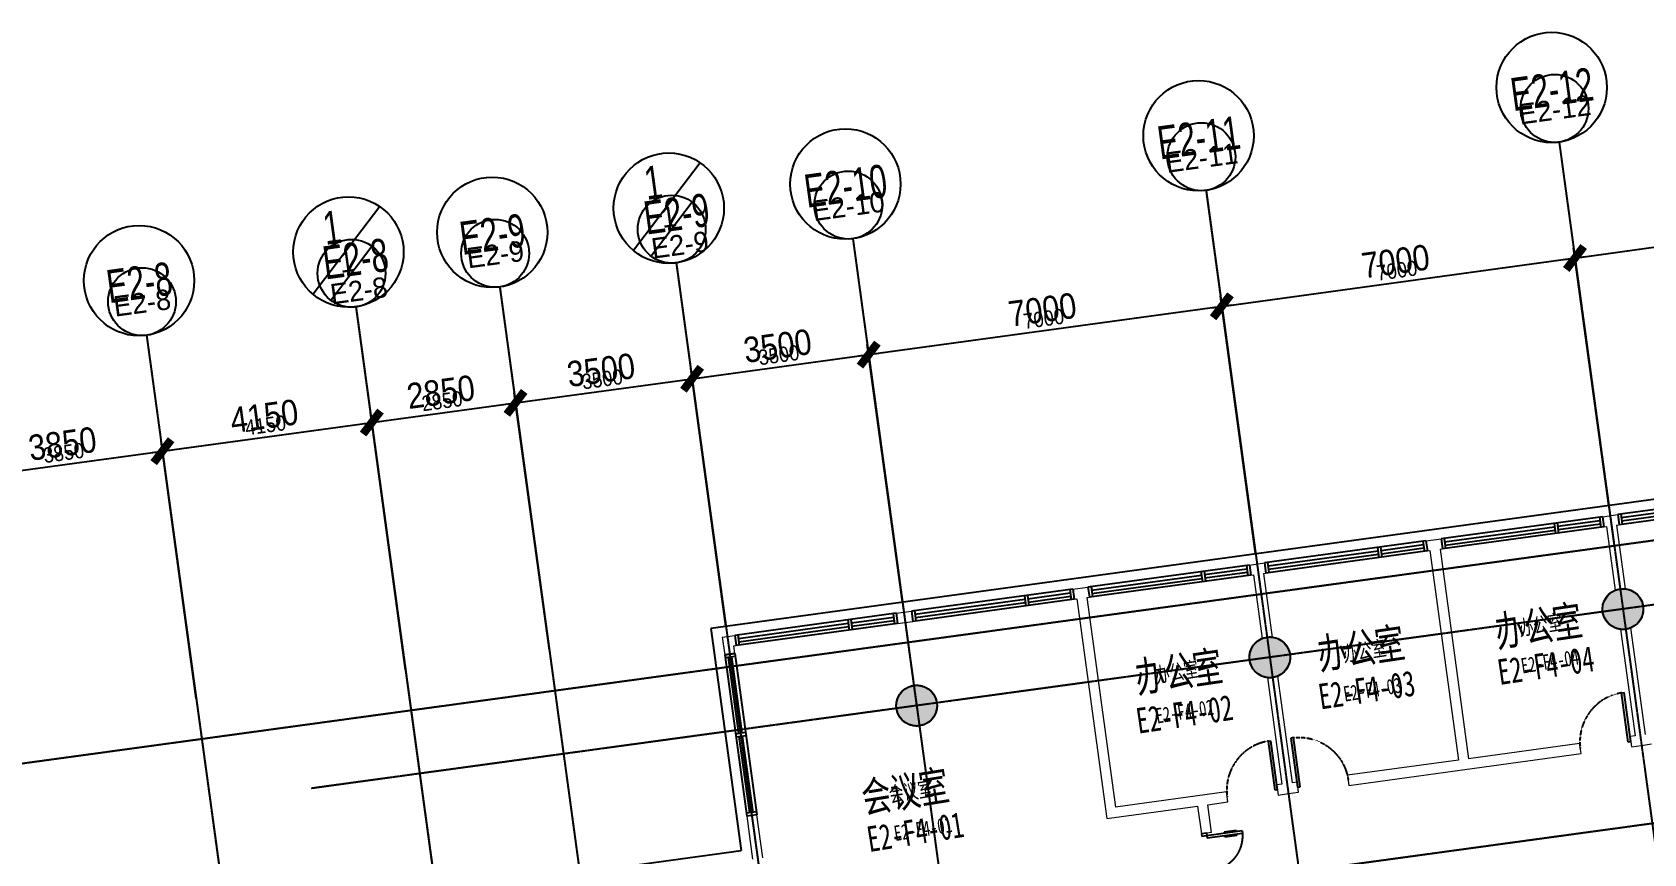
# Model space of a CAD drawing. Header units: millimetres. Extents: x 11669738 to 11859441, y -6222081 to -6069093.
# Drawn here: x 11700966 to 11732616, y -6089958 to -6073833 of the extents above; entities that cross this region are included whole.
import ezdxf
from ezdxf.enums import TextEntityAlignment as Align

# ---------------------------------------------------------------- set-up
doc = ezdxf.new("R2010")
doc.units = ezdxf.units.MM
for name, pattern in [('DASH', [0.35, 0.25, -0.1]), ('E-COLS-F4$0$HIDDEN', [0.375, 0.25, -0.125]), ('E-RG-1F$0$$0$DOTE', [2.42, 2, -0.2, 0.02, -0.2]), ('XRE2$0$HIDDEN', [0.375, 0.25, -0.125])]:
    doc.linetypes.add(name, pattern=pattern)
for name, color, linetype in [('A—墙体', 7, 'Continuous'), ('A—文字索引', 40, 'Continuous'), ('A—轴线、尺寸', 1, 'Continuous'), ('A—门窗', 135, 'Continuous'), ('E-COLS-F4$0$0S-COLS-HATCH', 8, 'Continuous'), ('E-COLS-F4$0$0S-COLS-I', 90, 'E-COLS-F4$0$HIDDEN'), ('I—平面—文字', 40, 'Continuous'), ('I—平面—文字（放大1：100）', 40, 'XRE2$0$HIDDEN'), ('I—平面—装饰面层线', 192, 'Continuous'), ('I—平面—门', 22, 'Continuous'), ('轴线100', 1, 'Continuous')]:
    doc.layers.add(name, color=color, linetype=linetype)
doc.layers.add('E2-RI-4F$0$A-DOOR', color=32, linetype='Continuous', lineweight=5)
doc.layers.add('E2-RI-4F$0$A-WALL', color=7, linetype='Continuous', lineweight=5)
doc.styles.add('ARIAL', font='SIMYOU.TTF', dxfattribs={"width": 0.9})
doc.styles.add('XD2008', font='simhei.ttf', dxfattribs={"width": 0.85})
doc.dimstyles.new('200', dxfattribs={"dimscale": 200, "dimtxt": 2.5, "dimasz": 2, "dimexe": 1, "dimexo": 1, "dimgap": 0.8, "dimtad": 1, "dimdec": 0, "dimdsep": 46, "dimtxsty": 'ARIAL', "dimblk1": 'ARCHTICK', "dimblk2": 'ARCHTICK', "dimsah": 1, "dimcen": -0.9, "dimdle": 1, "dimclrd": 256, "dimclre": 256, "dimclrt": 40, "dimaunit": 1, "dimadec": 0, "dimazin": 0, "dimtfac": 0.35, "dimtdec": 0, "dimtix": 1, "dimtmove": 2, "dimatfit": 3, "dimldrblk": 'ARCHTICK', "dimfxl": 0, "dimtvp": 0.8, "dimtolj": 1, "dimtzin": 0, "dimarcsym": 0})
doc.dimstyles.new('副本 100', dxfattribs={"dimscale": 100, "dimtxt": 2.5, "dimasz": 2, "dimexe": 1, "dimexo": 1, "dimgap": 0.8, "dimtad": 1, "dimdec": 0, "dimdsep": 46, "dimtxsty": 'ARIAL', "dimblk1": 'ARCHTICK', "dimblk2": 'ARCHTICK', "dimsah": 1, "dimcen": -0.9, "dimdle": 1, "dimclrd": 256, "dimclre": 256, "dimclrt": 40, "dimaunit": 1, "dimadec": 0, "dimazin": 0, "dimtfac": 0.35, "dimtdec": 0, "dimtix": 1, "dimtmove": 2, "dimatfit": 3, "dimldrblk": 'ARCHTICK', "dimfxl": 0, "dimtvp": 0.8, "dimtolj": 1, "dimtzin": 0, "dimarcsym": 0})

# ---------------------------------------------------------------- blocks, each defined once
blk = doc.blocks.new('E-COLS-F4')
at = {"layer": 'E-COLS-F4$0$0S-COLS-HATCH'}
h = blk.add_hatch(color=18, dxfattribs=at)
edge = h.paths.add_edge_path()
edge.add_arc((11732207, -6085155), 400, 0, 360)
h = blk.add_hatch(color=18, dxfattribs=at)
edge = h.paths.add_edge_path()
edge.add_arc((11725271, -6086103), 400, 0, 360)
h = blk.add_hatch(color=18, dxfattribs=at)
edge = h.paths.add_edge_path()
edge.add_arc((11718336, -6087051), 400, 0, 360)
at = {"layer": 'A—墙体'}
for centre in [(11732207, -6085155), (11725271, -6086103), (11718336, -6087051)]:
    blk.add_circle(centre, 400, dxfattribs=at)
at = {"layer": 'E-COLS-F4$0$0S-COLS-I'}
for centre in [(11732207, -6085155), (11725271, -6086103), (11718336, -6087051)]:
    blk.add_circle(centre, 400, dxfattribs=at)
blk = doc.blocks.new('E2-RI-4F$0$rexz')
at = {"layer": 'A—门窗', "lineweight": 13}
for p, q in [((-10817373, 7616307), (-10817373, 7616107)), ((-10814173, 7616107), (-10814173, 7616307))]:
    blk.add_line(p, q, dxfattribs=at)
at = {"layer": 'A—门窗'}
for p, q in [((-10817373, 7616307), (-10814173, 7616307)), ((-10817373, 7616107), (-10817373, 7616307)), ((-10817313, 7616107), (-10817313, 7616307)), ((-10816473, 7616240), (-10817313, 7616240)), ((-10816473, 7616107), (-10816473, 7616307)), ((-10816413, 7616107), (-10816413, 7616307)), ((-10814233, 7616240), (-10816413, 7616240)), ((-10814233, 7616107), (-10814233, 7616307)), ((-10814173, 7616107), (-10814173, 7616307)), ((-10817373, 7616107), (-10814173, 7616107)), ((-10816473, 7616174), (-10817313, 7616174)), ((-10814233, 7616174), (-10816413, 7616174))]:
    blk.add_line(p, q, dxfattribs=at)
blk = doc.blocks.new('E2-RI-4F$0$$DORLIB2D$00000011')
at = {"layer": 'I—平面—门'}
for p, q in [((-0.467, 0.471), (-0.467, -0.062)), ((-0.467, 0.471), (-0.433, 0.471)), ((-0.433, 0.471), (-0.433, 0.004)), ((0.433, 0.471), (0.433, 0.004)), ((0.467, 0.471), (0.433, 0.471)), ((0.467, 0.471), (0.467, -0.062)), ((-0.483, 0.396), (-0.483, 0.235)), ((-0.483, 0.396), (-0.467, 0.396)), ((-0.483, 0.235), (-0.467, 0.235)), ((-0.417, 0.396), (-0.433, 0.396)), ((-0.417, 0.235), (-0.433, 0.235)), ((-0.417, 0.396), (-0.417, 0.235)), ((0.417, 0.396), (0.417, 0.235)), ((0.417, 0.396), (0.433, 0.396)), ((0.417, 0.235), (0.433, 0.235)), ((0.483, 0.396), (0.467, 0.396)), ((0.483, 0.235), (0.467, 0.235)), ((0.483, 0.396), (0.483, 0.235)), ((-0.5, 0.004), (-0.433, 0.004)), ((-0.5, 0.004), (-0.5, -0.062)), ((0.5, 0.004), (0.433, 0.004)), ((0.5, 0.004), (0.5, -0.062)), ((-0.5, -0.062), (-0.467, -0.062)), ((0.5, -0.062), (0.467, -0.062))]:
    blk.add_line(p, q, dxfattribs=at)
at = {"layer": 'I—平面—门', "color": 8, "linetype": 'DASH', "ltscale": 20}
for centre, start, end in [((-0.467, 0.004), 0, 85.904), ((0.467, 0.004), 94.096, 180)]:
    blk.add_arc(centre, 0.467, start, end, dxfattribs=at)
blk = doc.blocks.new('_ArchTick')
at = {"color": 0, "linetype": 'ByBlock', "const_width": 0.4}
blk.add_lwpolyline([(-0.5, -0.5), (0.5, 0.5)], dxfattribs=at)
blk = doc.blocks.new('*D216')
at = {"layer": 'A—轴线、尺寸', "linetype": 'ByBlock', "lineweight": -2}
for p, q in [((11699510, -6082605), (11703721, -6082029)), ((11704173, -6086812), (11703496, -6081858)), ((11700359, -6087334), (11699681, -6082379))]:
    blk.add_line(p, q, dxfattribs=at)
at = {"layer": 'Defpoints', "color": 0, "linetype": 'ByBlock'}
for p in [(11703523, -6082056), (11704200, -6087011), (11700386, -6087532)]:
    blk.add_point(p, dxfattribs=at)
at = {"layer": 'A—轴线、尺寸', "linetype": 'ByBlock', "lineweight": -2, "yscale": 400, "zscale": 400}
for p, xscale, rotation in [((11703523, -6082056), 400, 7.783339573380966), ((11699708, -6082578), 399.9999999999999, 187.783339573381)]:
    blk.add_blockref('_ArchTick', p, dxfattribs=dict(at, xscale=xscale, rotation=rotation))
at = {"layer": 'A—轴线、尺寸', "color": 40, "linetype": 'ByBlock', "insert": (11701560, -6081911), "char_height": 500, "attachment_point": 5, "rotation": 7.7833, "style": 'ARIAL'}
blk.add_mtext('\\A1;3850', dxfattribs=at)
blk = doc.blocks.new('*D217')
at = {"layer": 'A—轴线、尺寸', "linetype": 'ByBlock', "lineweight": -2}
for p, q in [((11703325, -6082083), (11707833, -6081467)), ((11708285, -6086250), (11707608, -6081296)), ((11704173, -6086812), (11703496, -6081858))]:
    blk.add_line(p, q, dxfattribs=at)
at = {"layer": 'Defpoints', "color": 0, "linetype": 'ByBlock'}
for p in [(11707635, -6081494), (11708312, -6086449), (11704200, -6087011)]:
    blk.add_point(p, dxfattribs=at)
at = {"layer": 'A—轴线、尺寸', "linetype": 'ByBlock', "lineweight": -2, "yscale": 400, "zscale": 400}
for p, xscale, rotation in [((11707635, -6081494), 400, 7.783339573380966), ((11703523, -6082056), 399.9999999999999, 187.783339573381)]:
    blk.add_blockref('_ArchTick', p, dxfattribs=dict(at, xscale=xscale, rotation=rotation))
at = {"layer": 'A—轴线、尺寸', "color": 40, "linetype": 'ByBlock', "insert": (11705523, -6081369), "char_height": 500, "attachment_point": 5, "rotation": 7.7833, "style": 'ARIAL'}
blk.add_mtext('\\A1;4150', dxfattribs=at)
blk = doc.blocks.new('*D218')
at = {"layer": 'A—轴线、尺寸', "linetype": 'ByBlock', "lineweight": -2}
for p, q in [((11717196, -6080187), (11724528, -6079185)), ((11724980, -6083968), (11724302, -6079014)), ((11718044, -6084916), (11717367, -6079962))]:
    blk.add_line(p, q, dxfattribs=at)
at = {"layer": 'Defpoints', "color": 0, "linetype": 'ByBlock'}
for p in [(11724329, -6079212), (11725007, -6084167), (11718071, -6085115)]:
    blk.add_point(p, dxfattribs=at)
at = {"layer": 'A—轴线、尺寸', "linetype": 'ByBlock', "lineweight": -2, "yscale": 400, "zscale": 400}
for p, xscale, rotation in [((11724329, -6079212), 400, 7.783339573380966), ((11717394, -6080160), 399.9999999999999, 187.783339573381)]:
    blk.add_blockref('_ArchTick', p, dxfattribs=dict(at, xscale=xscale, rotation=rotation))
at = {"layer": 'A—轴线、尺寸', "color": 40, "linetype": 'ByBlock', "insert": (11720806, -6079280), "char_height": 500, "attachment_point": 5, "rotation": 7.7833, "style": 'ARIAL'}
blk.add_mtext('\\A1;7000', dxfattribs=at)
blk = doc.blocks.new('*D219')
at = {"layer": 'A—轴线、尺寸', "linetype": 'ByBlock', "lineweight": -2}
for p, q in [((11724131, -6079239), (11731463, -6078237)), ((11731915, -6083020), (11731238, -6078066)), ((11724980, -6083968), (11724302, -6079014))]:
    blk.add_line(p, q, dxfattribs=at)
at = {"layer": 'Defpoints', "color": 0, "linetype": 'ByBlock'}
for p in [(11731265, -6078264), (11731942, -6083219), (11725007, -6084167)]:
    blk.add_point(p, dxfattribs=at)
at = {"layer": 'A—轴线、尺寸', "linetype": 'ByBlock', "lineweight": -2, "yscale": 400, "zscale": 400}
for p, xscale, rotation in [((11731265, -6078264), 400, 7.783339573380966), ((11724329, -6079212), 399.9999999999999, 187.783339573381)]:
    blk.add_blockref('_ArchTick', p, dxfattribs=dict(at, xscale=xscale, rotation=rotation))
at = {"layer": 'A—轴线、尺寸', "color": 40, "linetype": 'ByBlock', "insert": (11727742, -6078332), "char_height": 500, "attachment_point": 5, "rotation": 7.7833, "style": 'ARIAL'}
blk.add_mtext('\\A1;7000', dxfattribs=at)
blk = doc.blocks.new('*D220')
at = {"layer": 'A—轴线、尺寸', "linetype": 'ByBlock', "lineweight": -2}
for p, q in [((11731067, -6078291), (11738399, -6077289)), ((11738851, -6082072), (11738173, -6077118)), ((11731915, -6083020), (11731238, -6078066))]:
    blk.add_line(p, q, dxfattribs=at)
at = {"layer": 'Defpoints', "color": 0, "linetype": 'ByBlock'}
for p in [(11738200, -6077316), (11738878, -6082271), (11731942, -6083219)]:
    blk.add_point(p, dxfattribs=at)
at = {"layer": 'A—轴线、尺寸', "linetype": 'ByBlock', "lineweight": -2, "yscale": 400, "zscale": 400}
for p, xscale, rotation in [((11738200, -6077316), 400, 7.783339573380966), ((11731265, -6078264), 399.9999999999999, 187.783339573381)]:
    blk.add_blockref('_ArchTick', p, dxfattribs=dict(at, xscale=xscale, rotation=rotation))
at = {"layer": 'A—轴线、尺寸', "color": 40, "linetype": 'ByBlock', "insert": (11734677, -6077384), "char_height": 500, "attachment_point": 5, "rotation": 7.7833, "style": 'ARIAL'}
blk.add_mtext('\\A1;7000', dxfattribs=at)
blk = doc.blocks.new('*D272')
at = {"layer": 'A—轴线、尺寸', "linetype": 'ByBlock', "lineweight": -2}
for p, q in [((11713728, -6080661), (11717592, -6080133)), ((11718044, -6084916), (11717367, -6079962)), ((11714576, -6085390), (11713899, -6080436))]:
    blk.add_line(p, q, dxfattribs=at)
at = {"layer": 'Defpoints', "color": 0, "linetype": 'ByBlock'}
for p in [(11717394, -6080160), (11718071, -6085115), (11714603, -6085589)]:
    blk.add_point(p, dxfattribs=at)
at = {"layer": 'A—轴线、尺寸', "linetype": 'ByBlock', "lineweight": -2, "yscale": 400, "zscale": 400}
for p, xscale, rotation in [((11717394, -6080160), 400, 7.783339573380966), ((11713926, -6080634), 399.9999999999999, 187.783339573381)]:
    blk.add_blockref('_ArchTick', p, dxfattribs=dict(at, xscale=xscale, rotation=rotation))
at = {"layer": 'A—轴线、尺寸', "color": 40, "linetype": 'ByBlock', "insert": (11715605, -6079991), "char_height": 500, "attachment_point": 5, "rotation": 7.7833, "style": 'ARIAL'}
blk.add_mtext('\\A1;3500', dxfattribs=at)
blk = doc.blocks.new('*D278')
at = {"layer": 'A—轴线、尺寸', "linetype": 'ByBlock', "lineweight": -2}
for p, q in [((11707437, -6081521), (11710657, -6081081)), ((11711109, -6085864), (11710431, -6080910)), ((11708285, -6086250), (11707608, -6081296))]:
    blk.add_line(p, q, dxfattribs=at)
at = {"layer": 'Defpoints', "color": 0, "linetype": 'ByBlock'}
for p in [(11710458, -6081108), (11711136, -6086063), (11708312, -6086449)]:
    blk.add_point(p, dxfattribs=at)
at = {"layer": 'A—轴线、尺寸', "linetype": 'ByBlock', "lineweight": -2, "yscale": 400, "zscale": 400}
for p, xscale, rotation in [((11710458, -6081108), 400, 7.783339573380966), ((11707635, -6081494), 399.9999999999999, 187.783339573381)]:
    blk.add_blockref('_ArchTick', p, dxfattribs=dict(at, xscale=xscale, rotation=rotation))
at = {"layer": 'A—轴线、尺寸', "color": 40, "linetype": 'ByBlock', "insert": (11708991, -6080895), "char_height": 500, "attachment_point": 5, "rotation": 7.7833, "style": 'ARIAL'}
blk.add_mtext('\\A1;2850', dxfattribs=at)
blk = doc.blocks.new('*D279')
at = {"layer": 'A—轴线、尺寸', "linetype": 'ByBlock', "lineweight": -2}
for p, q in [((11714576, -6085390), (11713899, -6080436)), ((11710260, -6081135), (11714124, -6080607)), ((11711109, -6085864), (11710431, -6080910))]:
    blk.add_line(p, q, dxfattribs=at)
at = {"layer": 'Defpoints', "color": 0, "linetype": 'ByBlock'}
for p in [(11713926, -6080634), (11714603, -6085589), (11711136, -6086063)]:
    blk.add_point(p, dxfattribs=at)
at = {"layer": 'A—轴线、尺寸', "linetype": 'ByBlock', "lineweight": -2, "yscale": 400, "zscale": 400}
for p, xscale, rotation in [((11713926, -6080634), 400, 7.783339573380966), ((11710458, -6081108), 399.9999999999999, 187.783339573381)]:
    blk.add_blockref('_ArchTick', p, dxfattribs=dict(at, xscale=xscale, rotation=rotation))
at = {"layer": 'A—轴线、尺寸', "color": 40, "linetype": 'ByBlock', "insert": (11712137, -6080465), "char_height": 500, "attachment_point": 5, "rotation": 7.7833, "style": 'ARIAL'}
blk.add_mtext('\\A1;3500', dxfattribs=at)
blk = doc.blocks.new('*D315')
at = {"layer": 'Defpoints', "color": 0, "linetype": 'ByBlock'}
for p in [(11703523, -6082056), (11704200, -6087010), (11700386, -6087532)]:
    blk.add_point(p, dxfattribs=at)
at = {"layer": '轴线100', "linetype": 'ByBlock', "lineweight": -2}
for p, q in [((11699609, -6082591), (11703622, -6082042)), ((11704187, -6086911), (11703509, -6081957)), ((11700372, -6087433), (11699695, -6082478))]:
    blk.add_line(p, q, dxfattribs=at)
at = {"layer": '轴线100', "linetype": 'ByBlock', "lineweight": -2, "xscale": 200, "yscale": 200, "zscale": 200}
for p, rotation in [((11703523, -6082056), 7.783339573525556), ((11699708, -6082577), 187.7833395735256)]:
    blk.add_blockref('_ArchTick', p, dxfattribs=dict(at, rotation=rotation))
at = {"layer": '轴线100', "color": 40, "linetype": 'ByBlock', "insert": (11701585, -6082089), "char_height": 300, "attachment_point": 5, "rotation": 7.7833, "style": 'ARIAL'}
blk.add_mtext('\\A1;3850', dxfattribs=at)
blk = doc.blocks.new('*D316')
at = {"layer": 'Defpoints', "color": 0, "linetype": 'ByBlock'}
for p in [(11707635, -6081494), (11708312, -6086448), (11704200, -6087010)]:
    blk.add_point(p, dxfattribs=at)
at = {"layer": '轴线100', "linetype": 'ByBlock', "lineweight": -2}
for p, q in [((11703424, -6082070), (11707734, -6081480)), ((11708298, -6086349), (11707621, -6081395)), ((11704187, -6086911), (11703509, -6081957))]:
    blk.add_line(p, q, dxfattribs=at)
at = {"layer": '轴线100', "linetype": 'ByBlock', "lineweight": -2, "xscale": 200, "yscale": 200, "zscale": 200}
for p, rotation in [((11707635, -6081494), 7.783339573525556), ((11703523, -6082056), 187.7833395735256)]:
    blk.add_blockref('_ArchTick', p, dxfattribs=dict(at, rotation=rotation))
at = {"layer": '轴线100', "color": 40, "linetype": 'ByBlock', "insert": (11705548, -6081547), "char_height": 300, "attachment_point": 5, "rotation": 7.7833, "style": 'ARIAL'}
blk.add_mtext('\\A1;4150', dxfattribs=at)
blk = doc.blocks.new('*D317')
at = {"layer": 'Defpoints', "color": 0, "linetype": 'ByBlock'}
for p in [(11724330, -6079212), (11725007, -6084166), (11718071, -6085114)]:
    blk.add_point(p, dxfattribs=at)
at = {"layer": '轴线100', "linetype": 'ByBlock', "lineweight": -2}
for p, q in [((11717295, -6080174), (11724429, -6079198)), ((11724993, -6084067), (11724316, -6079113)), ((11718058, -6085015), (11717380, -6080061))]:
    blk.add_line(p, q, dxfattribs=at)
at = {"layer": '轴线100', "linetype": 'ByBlock', "lineweight": -2, "xscale": 200, "yscale": 200, "zscale": 200}
for p, rotation in [((11724330, -6079212), 7.783339573525556), ((11717394, -6080160), 187.7833395735256)]:
    blk.add_blockref('_ArchTick', p, dxfattribs=dict(at, rotation=rotation))
at = {"layer": '轴线100', "color": 40, "linetype": 'ByBlock', "insert": (11720831, -6079458), "char_height": 300, "attachment_point": 5, "rotation": 7.7833, "style": 'ARIAL'}
blk.add_mtext('\\A1;7000', dxfattribs=at)
blk = doc.blocks.new('*D318')
at = {"layer": 'Defpoints', "color": 0, "linetype": 'ByBlock'}
for p in [(11731265, -6078264), (11731942, -6083218), (11725007, -6084166)]:
    blk.add_point(p, dxfattribs=at)
at = {"layer": '轴线100', "linetype": 'ByBlock', "lineweight": -2}
for p, q in [((11724230, -6079226), (11731364, -6078250)), ((11731929, -6083119), (11731251, -6078165)), ((11724993, -6084067), (11724316, -6079113))]:
    blk.add_line(p, q, dxfattribs=at)
at = {"layer": '轴线100', "linetype": 'ByBlock', "lineweight": -2, "xscale": 200, "yscale": 200, "zscale": 200}
for p, rotation in [((11731265, -6078264), 7.783339573525556), ((11724330, -6079212), 187.7833395735256)]:
    blk.add_blockref('_ArchTick', p, dxfattribs=dict(at, rotation=rotation))
at = {"layer": '轴线100', "color": 40, "linetype": 'ByBlock', "insert": (11727766, -6078510), "char_height": 300, "attachment_point": 5, "rotation": 7.7833, "style": 'ARIAL'}
blk.add_mtext('\\A1;7000', dxfattribs=at)
blk = doc.blocks.new('*D319')
at = {"layer": 'Defpoints', "color": 0, "linetype": 'ByBlock'}
for p in [(11738201, -6077316), (11738878, -6082270), (11731942, -6083218)]:
    blk.add_point(p, dxfattribs=at)
at = {"layer": '轴线100', "linetype": 'ByBlock', "lineweight": -2}
for p, q in [((11731166, -6078278), (11738300, -6077302)), ((11738864, -6082171), (11738187, -6077217)), ((11731929, -6083119), (11731251, -6078165))]:
    blk.add_line(p, q, dxfattribs=at)
at = {"layer": '轴线100', "linetype": 'ByBlock', "lineweight": -2, "xscale": 200, "yscale": 200, "zscale": 200}
for p, rotation in [((11738201, -6077316), 7.783339573525556), ((11731265, -6078264), 187.7833395735256)]:
    blk.add_blockref('_ArchTick', p, dxfattribs=dict(at, rotation=rotation))
at = {"layer": '轴线100', "color": 40, "linetype": 'ByBlock', "insert": (11734702, -6077562), "char_height": 300, "attachment_point": 5, "rotation": 7.7833, "style": 'ARIAL'}
blk.add_mtext('\\A1;7000', dxfattribs=at)
blk = doc.blocks.new('*D337')
at = {"layer": 'Defpoints', "color": 0, "linetype": 'ByBlock'}
for p in [(11717394, -6080160), (11718071, -6085114), (11714603, -6085588)]:
    blk.add_point(p, dxfattribs=at)
at = {"layer": '轴线100', "linetype": 'ByBlock', "lineweight": -2}
for p, q in [((11713827, -6080648), (11717493, -6080147)), ((11718058, -6085015), (11717380, -6080061)), ((11714590, -6085489), (11713913, -6080535))]:
    blk.add_line(p, q, dxfattribs=at)
at = {"layer": '轴线100', "linetype": 'ByBlock', "lineweight": -2, "xscale": 200, "yscale": 200, "zscale": 200}
for p, rotation in [((11717394, -6080160), 7.783339573525556), ((11713926, -6080634), 187.7833395735256)]:
    blk.add_blockref('_ArchTick', p, dxfattribs=dict(at, rotation=rotation))
at = {"layer": '轴线100', "color": 40, "linetype": 'ByBlock', "insert": (11715629, -6080169), "char_height": 300, "attachment_point": 5, "rotation": 7.7833, "style": 'ARIAL'}
blk.add_mtext('\\A1;3500', dxfattribs=at)
blk = doc.blocks.new('*D340')
at = {"layer": 'Defpoints', "color": 0, "linetype": 'ByBlock'}
for p in [(11710458, -6081108), (11711136, -6086062), (11708312, -6086448)]:
    blk.add_point(p, dxfattribs=at)
at = {"layer": '轴线100', "linetype": 'ByBlock', "lineweight": -2}
for p, q in [((11707536, -6081508), (11710558, -6081095)), ((11711122, -6085963), (11710445, -6081009)), ((11708298, -6086349), (11707621, -6081395))]:
    blk.add_line(p, q, dxfattribs=at)
at = {"layer": '轴线100', "linetype": 'ByBlock', "lineweight": -2, "xscale": 200, "yscale": 200, "zscale": 200}
for p, rotation in [((11710458, -6081108), 7.783339573525556), ((11707635, -6081494), 187.7833395735256)]:
    blk.add_blockref('_ArchTick', p, dxfattribs=dict(at, rotation=rotation))
at = {"layer": '轴线100', "color": 40, "linetype": 'ByBlock', "insert": (11709015, -6081073), "char_height": 300, "attachment_point": 5, "rotation": 7.7833, "style": 'ARIAL'}
blk.add_mtext('\\A1;2850', dxfattribs=at)
blk = doc.blocks.new('*D341')
at = {"layer": 'Defpoints', "color": 0, "linetype": 'ByBlock'}
for p in [(11713926, -6080634), (11714603, -6085588), (11711136, -6086062)]:
    blk.add_point(p, dxfattribs=at)
at = {"layer": '轴线100', "linetype": 'ByBlock', "lineweight": -2}
for p, q in [((11714590, -6085489), (11713913, -6080535)), ((11710359, -6081122), (11714025, -6080621)), ((11711122, -6085963), (11710445, -6081009))]:
    blk.add_line(p, q, dxfattribs=at)
at = {"layer": '轴线100', "linetype": 'ByBlock', "lineweight": -2, "xscale": 200, "yscale": 200, "zscale": 200}
for p, rotation in [((11713926, -6080634), 7.783339573525556), ((11710458, -6081108), 187.7833395735256)]:
    blk.add_blockref('_ArchTick', p, dxfattribs=dict(at, rotation=rotation))
at = {"layer": '轴线100', "color": 40, "linetype": 'ByBlock', "insert": (11712161, -6080643), "char_height": 300, "attachment_point": 5, "rotation": 7.7833, "style": 'ARIAL'}
blk.add_mtext('\\A1;3500', dxfattribs=at)

msp = doc.modelspace()

# ---------------------------------------------------------------- linework, layer by layer
at = {"layer": 'A—轴线、尺寸', "linetype": 'ByBlock'}
for p, q in [((11730954, -6075989.3, 0), (11732037.6, -6083916.4, 0)), ((11714084.2, -6076394.6, 0), (11712773.6, -6078117, 0)), ((11782959.6, -6076956.1, 0), (11714698.8, -6086286.4, 0)), ((11724018.5, -6076937.3, 0), (11725102, -6084864.4, 0)), ((11707792.7, -6077254.5, 0), (11706482.1, -6078977, 0)), ((11717083, -6077885.3, 0), (11718335.8, -6087050.9, 0)), ((11713615.2, -6078359.3, 0), (11715267.6, -6090447.7, 0)), ((11710147.5, -6078833.3, 0), (11711799.8, -6090921.7, 0)), ((11707323.7, -6079219.3, 0), (11709355.3, -6094081.9, 0)), ((11703212, -6079781.3, 0), (11704864.3, -6091869.7, 0)), ((11783741.8, -6082400.3, 0), (11681261.5, -6096408, 0)), ((11719996.4, -6085562.2, 0), (11671729, -6092159.8, 0)), ((11718281.6, -6086654.6, 0), (11721576, -6110756.4, 0))]:
    msp.add_line(p, q, dxfattribs=at)
for centre in [(11730807.3, -6074916, 0), (11723871.8, -6075863.9, 0), (11716936.3, -6076811.9, 0), (11713468.5, -6077285.9, 0), (11710000.8, -6077759.9, 0), (11707177, -6078145.9, 0), (11703065.3, -6078707.9, 0)]:
    msp.add_circle(centre, 1083.3, dxfattribs=at)
at = {"layer": 'A—门窗'}
for p, q in [((11752260.1, -6080344.4), (11714293.4, -6085534.6)), ((11714293.4, -6085534.6), (11714889.2, -6089894.4)), ((11714566, -6086052.4), (11714764.1, -6086025.3)), ((11714764.1, -6086025.3), (11714566, -6086052.4)), ((11714764.1, -6086025.3), (11714566, -6086052.4)), ((11714566, -6086052.4), (11714999.3, -6089222.9)), ((11714772.3, -6086084.8), (11714574.1, -6086111.9)), ((11714844.6, -6087598.9), (11714640.2, -6086102.8)), ((11714910.7, -6087589.9), (11714706.2, -6086093.8)), ((11714764.1, -6086025.3), (11715197.4, -6089195.9)), ((11714976.7, -6087580.9), (11714778.6, -6087607.9)), ((11714984.9, -6087640.3), (11714786.7, -6087667.4)), ((11715057.2, -6089154.5), (11714852.7, -6087658.4)), ((11715123.3, -6089145.4), (11714918.8, -6087649.3)), ((11715189.3, -6089136.4), (11714991.1, -6089163.5)), ((11715197.4, -6089195.9), (11714999.3, -6089222.9)), ((11715197.4, -6089195.9), (11714999.3, -6089222.9)), ((11715197.4, -6089195.9), (11714999.3, -6089222.9)), ((11700968.5, -6091796.7), (11714889.2, -6089894.4))]:
    msp.add_line(p, q, dxfattribs=at)
at = {"layer": 'E2-RI-4F$0$A-WALL'}
for p, q in [((11731806.8, -6083342.4), (11732104.1, -6083301.7)), ((11731833.9, -6083540.5), (11731884.3, -6083533.6)), ((11731884.3, -6083533.6), (11732055.3, -6084784.7)), ((11732082.5, -6083506.6), (11732131.1, -6083499.9)), ((11732082.5, -6083506.6), (11732253.5, -6084757.6)), ((11728339, -6083816.2), (11728636.3, -6083775.6)), ((11728366.2, -6084014.6), (11728416.6, -6084007.7)), ((11728416.6, -6084007.7), (11728978.6, -6088119.4)), ((11728614.7, -6083980.6), (11728663.3, -6083973.9)), ((11728614.7, -6083980.6), (11729176.7, -6088092.3)), ((11724871.3, -6084290.2), (11725168.5, -6084249.5)), ((11724898.4, -6084488.6), (11724948.8, -6084481.7)), ((11724948.8, -6084481.7), (11725119.8, -6085732.7)), ((11725147, -6084454.6), (11725195.6, -6084448)), ((11725147, -6084454.6), (11725318.7, -6085711.2)), ((11721403.6, -6084764.5), (11721700.8, -6084723.8)), ((11721430.7, -6084962.6), (11721481.1, -6084955.7)), ((11721481.1, -6084955.7), (11722070.1, -6089265.6)), ((11721679.2, -6084928.7), (11721727.8, -6084922)), ((11721679.2, -6084928.7), (11722241.2, -6089040.3)), ((11717935.8, -6085238.5), (11718233, -6085197.9)), ((11717962.9, -6085436.7), (11718260.1, -6085396)), ((11732160.2, -6085551.9), (11732446.3, -6087645.4)), ((11732358.4, -6085525.1), (11732644.5, -6087618.3)), ((11714518.8, -6085707.2), (11714763.7, -6085671.8)), ((11714518.8, -6085707.2), (11714566, -6086052.4)), ((11714743.8, -6085876.7), (11714792.3, -6085869.7)), ((11714764.1, -6086025.3), (11714743.8, -6085876.7)), ((11725224.7, -6086500.2), (11725510.8, -6088593.4)), ((11725422.9, -6086473.1), (11725709, -6088566.3)), ((11731356.5, -6087794.4), (11729176.7, -6088092.3)), ((11731383.5, -6087992.5), (11731356.5, -6087794.4)), ((11732446.3, -6087645.4), (11732347.2, -6087659)), ((11732347.2, -6087659), (11732374.3, -6087857.1)), ((11732572.5, -6087830), (11732770.6, -6087802.9)), ((11728978.6, -6088119.4), (11726798.8, -6088417.3)), ((11729104.7, -6088304), (11731383.5, -6087992.5)), ((11732374.3, -6087857.1), (11732572.5, -6087830)), ((11726798.8, -6088417.3), (11726825.9, -6088615.5)), ((11726825.9, -6088615.5), (11729104.7, -6088304)), ((11724421, -6088742.4), (11722241.2, -6089040.3)), ((11724448, -6088940.5), (11724421, -6088742.4)), ((11725510.8, -6088593.4), (11725411.7, -6088606.9)), ((11725411.7, -6088606.9), (11725438.8, -6088805.1)), ((11725637, -6088778), (11725835.1, -6088750.9)), ((11725808.1, -6088552.8), (11725709, -6088566.3)), ((11725835.1, -6088750.9), (11725808.1, -6088552.8)), ((11722070.1, -6089265.6), (11723853.5, -6089021.8)), ((11723853.5, -6089021.8), (11723928.1, -6089567.2)), ((11724051.7, -6088994.7), (11724448, -6088940.5)), ((11724126.2, -6089540.2), (11724051.7, -6088994.7)), ((11725438.8, -6088805.1), (11725637, -6088778)), ((11714999.3, -6089222.9), (11715114.4, -6090065.1)), ((11715312.5, -6090037.8), (11715197.4, -6089195.9)), ((11724126.2, -6089540.2), (11723928.1, -6089567.2))]:
    msp.add_line(p, q, dxfattribs=at)
at = {"layer": 'I—平面—门', "extrusion": (0, 0, -1)}
for p, q in [((11732179.2, -6086798.8), (11732228.7, -6086792)), ((11732311.3, -6087764.8), (11732179.2, -6086798.8)), ((11732360.8, -6087758), (11732228.7, -6086792)), ((11725243.7, -6087746.8), (11725293.2, -6087740)), ((11725375.7, -6088712.8), (11725243.7, -6087746.8)), ((11725425.3, -6088706), (11725293.2, -6087740)), ((11732360.8, -6087758), (11732311.3, -6087764.8)), ((11725425.3, -6088706), (11725375.7, -6088712.8))]:
    msp.add_line(p, q, dxfattribs=at)
at = {"layer": 'I—平面—门'}
for p, q in [((11725739.1, -6087679.1), (11725689.6, -6087685.8)), ((11725821.6, -6088651.9), (11725689.6, -6087685.8)), ((11725871.1, -6088645.1), (11725739.1, -6087679.1)), ((11725821.6, -6088651.9), (11725871.1, -6088645.1))]:
    msp.add_line(p, q, dxfattribs=at)
at = {"layer": 'I—平面—门', "color": 8, "linetype": 'DASH', "ltscale": 20}
for centre in [(11732336, -6087761.4), (11725400.5, -6088709.4)]:
    msp.add_ellipse(centre, major_axis=(-942, 251.5), ratio=1, start_param=-1.1484192, end_param=0.3967333, dxfattribs=at)
at = {"layer": 'I—平面—门', "color": 8, "linetype": 'DASH', "ltscale": 20, "extrusion": (0, 0, -1)}
msp.add_ellipse((11725846.4, -6088648.5), major_axis=(740.7, 634.1), ratio=1, start_param=-0.9729891, end_param=0.5721634, dxfattribs=at)
at = {"layer": '轴线100', "linetype": 'E-RG-1F$0$$0$DOTE'}
for p, q in [((11730954, -6075989, 0), (11735447, -6108860.1, 0)), ((11724018.5, -6076937, 0), (11728511.5, -6109808.1, 0)), ((11717083, -6077885, 0), (11721576, -6110756.1, 0)), ((11774523.5, -6078108.7, 0), (11671729.1, -6092159.3, 0)), ((11713615.2, -6078359, 0), (11718108.3, -6111230.1, 0)), ((11710147.5, -6078833, 0), (11714640.5, -6111704.1, 0)), ((11707323.7, -6079219, 0), (11711816.8, -6112090.1, 0)), ((11774692.8, -6079347.2, 0), (11706453.9, -6088674.5, 0)), ((11703211.9, -6079781, 0), (11707705, -6112652.1, 0)), ((11707691.8, -6081911.1, 0), (11709152.2, -6092595.4, 0)), ((11775276.9, -6083556.9, 0), (11707029.4, -6092885.3, 0))]:
    msp.add_line(p, q, dxfattribs=at)
at = {"layer": '轴线100', "linetype": 'ByBlock'}
for p, q in [((11713927.1, -6077170.1, 0), (11713122.9, -6078226.9, 0)), ((11707639.1, -6078036.2, 0), (11706835, -6079093, 0))]:
    msp.add_line(p, q, dxfattribs=at)
for centre in [(11730863.8, -6075328.5, 0), (11723928.3, -6076276.5, 0), (11716992.8, -6077224.5, 0), (11713525, -6077698.5, 0), (11710057.3, -6078172.5, 0), (11707237.1, -6078564.6, 0), (11703121.8, -6079120.5, 0)]:
    msp.add_circle(centre, 666.7, dxfattribs=at)

# ---------------------------------------------------------------- block references
at = {"layer": 'A—门窗', "rotation": 187.7833395683819}
for p in [(-13871, -1896), (-17338.7, -2370), (-20806.5, -2844), (-24274.2, -3318), (-27742, -3792), (-31209.7, -4266)]:
    msp.add_blockref('E2-RI-4F$0$rexz', p, dxfattribs=at)
at = {"layer": 'E2-RI-4F$0$A-DOOR', "xscale": -1500.000000000001, "yscale": 1500.000000000001, "zscale": 1500, "rotation": 277.7833395722305}
msp.add_blockref('E2-RI-4F$0$$DORLIB2D$00000011', (11724122.5, -6090297.6), dxfattribs=at)
at = {"layer": 'I—平面—装饰面层线'}
msp.add_blockref('E-COLS-F4', (0, 0), dxfattribs=at)

# ---------------------------------------------------------------- texts
at = {"layer": 'A—文字索引', "color": 40, "style": 'ARIAL', "width": 0.7}
for s, p in [('E2-12', (11730812.2, -6074951.7, 0)), ('E2-11', (11723876.7, -6075899.6, 0)), ('E2-10', (11716941.2, -6076847.6, 0)), ('1', (11713161.3, -6076779.5, 0)), ('E2-9', (11713620.9, -6077395.8, 0)), ('1', (11706852.5, -6077663.1, 0)), ('E2-9', (11710005.7, -6077795.6, 0)), ('E2-8', (11707315.5, -6078278, 0)), ('E2-8', (11703070.1, -6078743.6, 0))]:
    msp.add_text(s, height=650, rotation=7.78334, dxfattribs=at).set_placement(p, align=Align.MIDDLE_CENTER)
at = {"layer": 'I—平面—文字', "linetype": 'ByBlock', "style": 'XD2008', "width": 0.7}
for s, height, rotation, p in [('办公室', 600, 8.35862, (11729741.3, -6085905.9, 0)), ('办公室', 600, 8.35862, (11726253.5, -6086344.6, 0)), ('办公室', 600, 8.35862, (11722673.5, -6086804.2, 0)), ('E2-F4-04', 500, 8.35862, (11729788.6, -6086644.6)), ('E2-F4-03', 500, 8.35862, (11726271.3, -6087125.3)), ('E2-F4-02', 500, 8.35862, (11722691.6, -6087601)), ('会议室', 600, 9.15842, (11717308.8, -6089166.1, 0)), ('E2-F4-01', 500, 9.15842, (11717409.2, -6089925))]:
    msp.add_text(s, height=height, rotation=rotation, dxfattribs=at).set_placement(p)
at = {"layer": 'I—平面—文字（放大1：100）', "linetype": 'ByBlock', "style": 'XD2008', "width": 0.7}
for s, p in [('办公室', (11730185.5, -6085682, 0)), ('办公室', (11726728.3, -6086191.9, 0)), ('办公室', (11723041.6, -6086605.9, 0)), ('E2-F4-04', (11730232.8, -6086420.6)), ('E2-F4-03', (11726746.1, -6086972.7)), ('E2-F4-02', (11723059.7, -6087402.7)), ('会议室', (11717818.6, -6088950, 0)), ('E2-F4-01', (11717919, -6089708.9))]:
    msp.add_text(s, height=300, rotation=9.15842, dxfattribs=at).set_placement(p)
at = {"layer": '轴线100', "color": 40, "style": 'ARIAL'}
for s, p in [('E2-12', (11730866.8, -6075350.5, 0)), ('E2-11', (11723931.3, -6076298.5, 0)), ('E2-10', (11716995.8, -6077246.5, 0)), ('1', (11713466.8, -6077456.5, 0)), ('E2-9', (11710060.3, -6078194.4, 0)), ('E2-9', (11713688.1, -6078004.4, 0)), ('1', (11707143.4, -6078340.1, 0)), ('E2-8', (11707382.1, -6078902.4, 0)), ('E2-8', (11703124.8, -6079142.4, 0))]:
    msp.add_text(s, height=400, rotation=7.78334, dxfattribs=at).set_placement(p, align=Align.MIDDLE_CENTER)

# ---------------------------------------------------------------- dimensions: what is measured, and where the dimension line sits
at = {"layer": 'A—轴线、尺寸', "linetype": 'ByBlock'}
for base, p1, p2, picture, middle in [((11738200.5, -6077316.3, 0), (11731942.2, -6083218.6, 0), (11738877.7, -6082270.6, 0), '*D220', (11734677.2, -6077384.1, 0)), ((11731265, -6078264.3, 0), (11725006.7, -6084166.6, 0), (11731942.2, -6083218.6, 0), '*D219', (11727741.7, -6078332.1, 0)), ((11724329.5, -6079212.3, 0), (11718071.1, -6085114.6, 0), (11725006.7, -6084166.6, 0), '*D218', (11720806.2, -6079280.1, 0)), ((11717394, -6080160.3, 0), (11714603.4, -6085588.6, 0), (11718071.1, -6085114.6, 0), '*D272', (11715604.6, -6079991.1, 0)), ((11713926.2, -6080634.3, 0), (11711135.6, -6086062.6, 0), (11714603.4, -6085588.6, 0), '*D279', (11712136.8, -6080465, 0)), ((11710458.5, -6081108.3, 0), (11708311.9, -6086448.5, 0), (11711135.6, -6086062.6, 0), '*D278', (11708991.1, -6080895, 0)), ((11707634.7, -6081494.2, 0), (11704200.1, -6087010.5, 0), (11708311.9, -6086448.5, 0), '*D217', (11705523.3, -6081369, 0)), ((11703522.9, -6082056.3, 0), (11700385.6, -6087531.9, 0), (11704200.1, -6087010.5, 0), '*D216', (11701560.2, -6081910.7, 0))]:
    dim = msp.add_linear_dim(base=base, p1=p1, p2=p2, angle=7.78334, dimstyle='200', dxfattribs=at)
    dim.commit()
    dim.dimension.update_dxf_attribs({"geometry": picture, "text_midpoint": middle})
at = {"layer": '轴线100', "linetype": 'ByBlock'}
for base, p1, p2, picture, middle in [((11738200.5, -6077316, 0), (11731942.2, -6083218.3, 0), (11738877.7, -6082270.3, 0), '*D319', (11734701.6, -6077562.1, 0)), ((11731265, -6078264, 0), (11725006.7, -6084166.3, 0), (11731942.2, -6083218.3, 0), '*D318', (11727766.1, -6078510.1, 0)), ((11724329.5, -6079212, 0), (11718071.2, -6085114.3, 0), (11725006.7, -6084166.3, 0), '*D317', (11720830.6, -6079458.1, 0)), ((11717393.9, -6080160.1, 0), (11714603.4, -6085588.4, 0), (11718071.1, -6085114.4, 0), '*D337', (11715628.9, -6080169.2, 0)), ((11713926.2, -6080634.1, 0), (11711135.6, -6086062.4, 0), (11714603.4, -6085588.4, 0), '*D341', (11712161.2, -6080643.2, 0)), ((11710458.5, -6081108.1, 0), (11708311.9, -6086448.3, 0), (11711135.7, -6086062.3, 0), '*D340', (11709015.5, -6081073.2, 0)), ((11707634.7, -6081494, 0), (11704200.1, -6087010.3, 0), (11708311.9, -6086448.3, 0), '*D316', (11705547.6, -6081547.2, 0)), ((11703523, -6082056, 0), (11700385.6, -6087531.7, 0), (11704200.2, -6087010.3, 0), '*D315', (11701584.6, -6082088.8, 0))]:
    dim = msp.add_linear_dim(base=base, p1=p1, p2=p2, angle=7.78334, dimstyle='副本 100', override={"dimtxt": 3}, dxfattribs=at)
    dim.commit()
    dim.dimension.update_dxf_attribs({"geometry": picture, "text_midpoint": middle})

doc.saveas('drawing.dxf')
